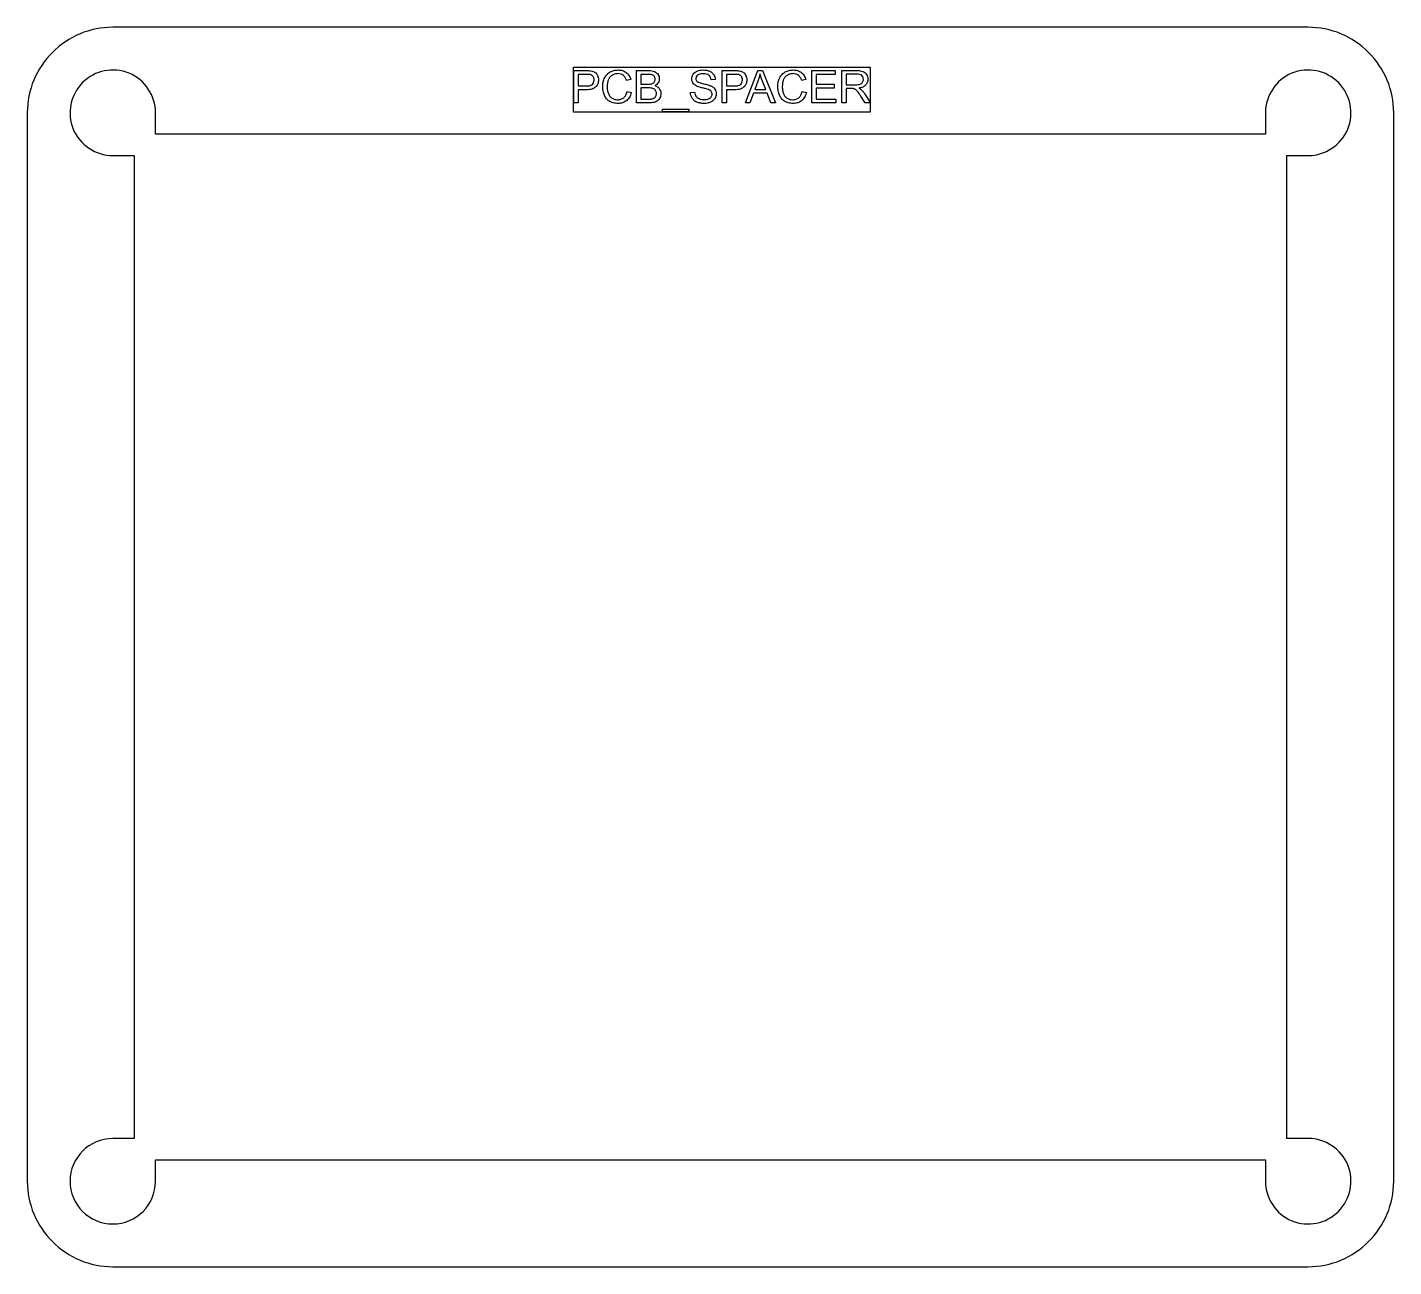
# Model space of a CAD drawing. Header units: millimetres. Extents: x -270 to -4, y 9 to 185.
# Drawn here: x -68.3 to -4.3, y 126.5 to 184.5 of the extents above; entities that cross this region are included whole.
import ezdxf

# ---------------------------------------------------------------- set-up
doc = ezdxf.new("R2010")
doc.units = ezdxf.units.MM
doc.layers.get('0').update_dxf_attribs({"linetype": 'CONTINUOUS'})

msp = doc.modelspace()

# ---------------------------------------------------------------- linework, layer by layer
for p, q in [((-42.674, 180.974), (-42.674, 182.49)), ((-42.674, 182.49), (-42.102, 182.49)), ((-42.086, 182.311), (-42.473, 182.311)), ((-42.473, 182.311), (-42.473, 181.769)), ((-39.742, 180.974), (-39.742, 182.49)), ((-39.742, 182.49), (-39.173, 182.49)), ((-39.238, 182.311), (-39.541, 182.311)), ((-39.541, 182.311), (-39.541, 181.853)), ((-35.733, 180.974), (-35.733, 182.49)), ((-35.733, 182.49), (-35.161, 182.49)), ((-35.144, 182.311), (-35.532, 182.311)), ((-35.532, 182.311), (-35.532, 181.769)), ((-34.644, 180.974), (-34.062, 182.49)), ((-34.062, 182.49), (-33.846, 182.49)), ((-33.846, 182.49), (-33.226, 180.974)), ((-31.533, 180.974), (-31.533, 182.49)), ((-31.533, 182.49), (-30.438, 182.49)), ((-30.438, 182.311), (-31.333, 182.311)), ((-31.333, 182.311), (-31.333, 181.847)), ((-30.438, 182.49), (-30.438, 182.311)), ((-30.123, 180.974), (-30.123, 182.49)), ((-30.123, 182.49), (-29.451, 182.49)), ((-29.442, 182.322), (-29.922, 182.322)), ((-29.922, 182.322), (-29.922, 181.821)), ((-42.473, 181.769), (-42.082, 181.769)), ((-40.006, 182.074), (-40.204, 182.028)), ((-39.541, 181.853), (-39.213, 181.853)), ((-39.191, 181.674), (-39.541, 181.674)), ((-39.541, 181.674), (-39.541, 181.153)), ((-36.052, 182.063), (-36.244, 182.048)), ((-35.532, 181.769), (-35.14, 181.769)), ((-34.041, 182.041), (-34.207, 181.597)), ((-33.693, 181.597), (-33.852, 182.016)), ((-31.81, 182.074), (-32.008, 182.028)), ((-31.333, 181.847), (-30.495, 181.847)), ((-30.495, 181.669), (-31.333, 181.669)), ((-31.333, 181.669), (-31.333, 181.153)), ((-30.495, 181.847), (-30.495, 181.669)), ((-29.922, 181.821), (-29.491, 181.821)), ((-29.689, 181.647), (-29.922, 181.647)), ((-29.922, 181.647), (-29.922, 180.974)), ((-42.085, 181.59), (-42.473, 181.59)), ((-42.473, 181.59), (-42.473, 180.974)), ((-40.181, 181.506), (-39.98, 181.455)), ((-39.541, 181.153), (-39.164, 181.153)), ((-37.213, 181.461), (-37.023, 181.478)), ((-35.143, 181.59), (-35.532, 181.59)), ((-35.532, 181.59), (-35.532, 180.974)), ((-34.265, 181.433), (-34.431, 180.974)), ((-33.631, 181.433), (-34.265, 181.433)), ((-34.207, 181.597), (-33.693, 181.597)), ((-33.455, 180.974), (-33.631, 181.433)), ((-31.985, 181.506), (-31.784, 181.455)), ((-31.333, 181.153), (-30.403, 181.153)), ((-30.403, 181.153), (-30.403, 180.974)), ((-29.039, 180.974), (-29.24, 181.29)), ((-29.051, 181.387), (-28.787, 180.974)), ((-42.473, 180.974), (-42.674, 180.974)), ((-39.164, 180.974), (-39.742, 180.974)), ((-38.517, 180.554), (-38.517, 180.688)), ((-38.517, 180.688), (-37.284, 180.688)), ((-37.284, 180.554), (-38.517, 180.554)), ((-37.284, 180.688), (-37.284, 180.554)), ((-35.532, 180.974), (-35.733, 180.974)), ((-34.431, 180.974), (-34.644, 180.974)), ((-33.226, 180.974), (-33.455, 180.974)), ((-30.403, 180.974), (-31.533, 180.974)), ((-29.922, 180.974), (-30.123, 180.974)), ((-28.787, 180.974), (-29.039, 180.974))]:
    msp.add_line(p, q)
for points in [[(-68.251, 130.492, 0.414214), (-64.251, 126.492), (-8.301, 126.492, 0.414214), (-4.301, 130.492), (-4.301, 180.512, 0.414214), (-8.301, 184.512), (-64.251, 184.512, 0.414214), (-68.251, 180.512)], [(-64.251, 132.492, 2.414213), (-62.251, 130.492), (-62.251, 131.492), (-10.301, 131.492), (-10.301, 130.492, 2.414214), (-8.301, 132.492), (-9.301, 132.492), (-9.301, 178.512), (-8.301, 178.512, 2.414216), (-10.301, 180.512), (-10.301, 179.512), (-62.251, 179.512), (-62.251, 180.512, 2.414215), (-64.251, 178.512), (-63.251, 178.512), (-63.251, 132.492)]]:
    msp.add_lwpolyline(points, format="xyb", close=True)
msp.add_lwpolyline([(-28.797, 180.534), (-42.684, 180.534), (-42.684, 182.65), (-28.797, 182.65)], close=True)
for points, knots in [([(-42.102, 182.49), (-42.058, 182.489), (-41.981, 182.489), (-41.904, 182.479), (-41.872, 182.475)], [0, 0, 0, 0, 0.01331162, 0.02311292, 0.02311292, 0.02311292, 0.02311292]), ([(-41.899, 182.297), (-41.923, 182.301), (-41.984, 182.311), (-42.047, 182.311), (-42.086, 182.311)], [0, 0, 0, 0, 0.00727897, 0.01878191, 0.01878191, 0.01878191, 0.01878191]), ([(-41.772, 182.208), (-41.789, 182.229), (-41.823, 182.27), (-41.874, 182.288), (-41.899, 182.297)], [0, 0, 0, 0, 0.00791117, 0.01574246, 0.01574246, 0.01574246, 0.01574246]), ([(-41.872, 182.475), (-41.837, 182.468), (-41.771, 182.455), (-41.712, 182.42), (-41.685, 182.404)], [0, 0, 0, 0, 0.01060721, 0.02012395, 0.02012395, 0.02012395, 0.02012395]), ([(-41.685, 182.404), (-41.66, 182.385), (-41.61, 182.344), (-41.579, 182.287), (-41.563, 182.258)], [0, 0, 0, 0, 0.00925279, 0.01916926, 0.01916926, 0.01916926, 0.01916926]), ([(-41.563, 182.258), (-41.55, 182.226), (-41.522, 182.159), (-41.519, 182.088), (-41.517, 182.051)], [0, 0, 0, 0, 0.01045561, 0.02131704, 0.02131704, 0.02131704, 0.02131704]), ([(-41.229, 182.156), (-41.196, 182.211), (-41.131, 182.32), (-41.025, 182.39), (-40.972, 182.424)], [0, 0, 0, 0, 0.01898323, 0.03756669, 0.03756669, 0.03756669, 0.03756669]), ([(-40.901, 182.26), (-40.937, 182.23), (-41.01, 182.168), (-41.047, 182.08), (-41.066, 182.035)], [0, 0, 0, 0, 0.01399572, 0.02823827, 0.02823827, 0.02823827, 0.02823827]), ([(-40.972, 182.424), (-40.915, 182.451), (-40.798, 182.505), (-40.67, 182.512), (-40.605, 182.515)], [0, 0, 0, 0, 0.01882566, 0.03817203, 0.03817203, 0.03817203, 0.03817203]), ([(-40.609, 182.344), (-40.663, 182.341), (-40.767, 182.336), (-40.858, 182.284), (-40.901, 182.26)], [0, 0, 0, 0, 0.01616869, 0.03075391, 0.03075391, 0.03075391, 0.03075391]), ([(-40.357, 182.268), (-40.393, 182.29), (-40.471, 182.337), (-40.561, 182.341), (-40.609, 182.344)], [0, 0, 0, 0, 0.01265299, 0.02668135, 0.02668135, 0.02668135, 0.02668135]), ([(-40.605, 182.515), (-40.533, 182.511), (-40.396, 182.504), (-40.278, 182.433), (-40.222, 182.4)], [0, 0, 0, 0, 0.02112812, 0.04049471, 0.04049471, 0.04049471, 0.04049471]), ([(-40.204, 182.028), (-40.221, 182.078), (-40.254, 182.17), (-40.325, 182.237), (-40.357, 182.268)], [0, 0, 0, 0, 0.01568085, 0.02887115, 0.02887115, 0.02887115, 0.02887115]), ([(-40.222, 182.4), (-40.174, 182.356), (-40.075, 182.266), (-40.03, 182.139), (-40.006, 182.074)], [0, 0, 0, 0, 0.01915523, 0.03961109, 0.03961109, 0.03961109, 0.03961109]), ([(-39.008, 182.29), (-39.038, 182.296), (-39.114, 182.311), (-39.192, 182.311), (-39.238, 182.311)], [0, 0, 0, 0, 0.00925827, 0.02319517, 0.02319517, 0.02319517, 0.02319517]), ([(-39.173, 182.49), (-39.121, 182.489), (-39.025, 182.487), (-38.935, 182.457), (-38.895, 182.444)], [0, 0, 0, 0, 0.01568728, 0.0283738, 0.0283738, 0.0283738, 0.0283738]), ([(-38.904, 182.211), (-38.918, 182.229), (-38.945, 182.264), (-38.987, 182.281), (-39.008, 182.29)], [0, 0, 0, 0, 0.00652994, 0.01319748, 0.01319748, 0.01319748, 0.01319748]), ([(-38.895, 182.444), (-38.862, 182.426), (-38.796, 182.392), (-38.752, 182.332), (-38.73, 182.302)], [0, 0, 0, 0, 0.01102659, 0.02195102, 0.02195102, 0.02195102, 0.02195102]), ([(-38.73, 182.302), (-38.713, 182.27), (-38.679, 182.208), (-38.674, 182.137), (-38.671, 182.102)], [0, 0, 0, 0, 0.01074756, 0.02107404, 0.02107404, 0.02107404, 0.02107404]), ([(-37.155, 182.098), (-37.152, 182.136), (-37.146, 182.212), (-37.109, 182.279), (-37.09, 182.312)], [0, 0, 0, 0, 0.01121629, 0.0226589, 0.0226589, 0.0226589, 0.0226589]), ([(-37.09, 182.312), (-37.065, 182.344), (-37.013, 182.409), (-36.938, 182.445), (-36.899, 182.464)], [0, 0, 0, 0, 0.0118789, 0.02459588, 0.02459588, 0.02459588, 0.02459588]), ([(-36.878, 182.272), (-36.902, 182.249), (-36.949, 182.205), (-36.957, 182.142), (-36.961, 182.111)], [0, 0, 0, 0, 0.00964234, 0.01860738, 0.01860738, 0.01860738, 0.01860738]), ([(-36.899, 182.464), (-36.856, 182.479), (-36.766, 182.51), (-36.67, 182.513), (-36.621, 182.515)], [0, 0, 0, 0, 0.01376047, 0.02841613, 0.02841613, 0.02841613, 0.02841613]), ([(-36.613, 182.339), (-36.667, 182.338), (-36.761, 182.336), (-36.843, 182.291), (-36.878, 182.272)], [0, 0, 0, 0, 0.01581065, 0.02770044, 0.02770044, 0.02770044, 0.02770044]), ([(-36.621, 182.515), (-36.568, 182.514), (-36.466, 182.51), (-36.37, 182.477), (-36.324, 182.461)], [0, 0, 0, 0, 0.01590967, 0.03035692, 0.03035692, 0.03035692, 0.03035692]), ([(-36.349, 182.265), (-36.385, 182.287), (-36.466, 182.335), (-36.561, 182.337), (-36.613, 182.339)], [0, 0, 0, 0, 0.01236411, 0.02780848, 0.02780848, 0.02780848, 0.02780848]), ([(-36.244, 182.048), (-36.251, 182.092), (-36.265, 182.175), (-36.322, 182.237), (-36.349, 182.265)], [0, 0, 0, 0, 0.01305885, 0.0245925, 0.0245925, 0.0245925, 0.0245925]), ([(-36.324, 182.461), (-36.284, 182.441), (-36.206, 182.403), (-36.152, 182.335), (-36.126, 182.301)], [0, 0, 0, 0, 0.01320996, 0.02572144, 0.02572144, 0.02572144, 0.02572144]), ([(-36.126, 182.301), (-36.106, 182.265), (-36.064, 182.19), (-36.056, 182.106), (-36.052, 182.063)], [0, 0, 0, 0, 0.01243626, 0.02524759, 0.02524759, 0.02524759, 0.02524759]), ([(-35.161, 182.49), (-35.117, 182.489), (-35.039, 182.489), (-34.963, 182.479), (-34.931, 182.475)], [0, 0, 0, 0, 0.01331159, 0.02311292, 0.02311292, 0.02311292, 0.02311292]), ([(-34.957, 182.297), (-34.981, 182.301), (-35.043, 182.311), (-35.106, 182.311), (-35.144, 182.311)], [0, 0, 0, 0, 0.00727897, 0.01878191, 0.01878191, 0.01878191, 0.01878191]), ([(-34.831, 182.208), (-34.848, 182.229), (-34.882, 182.27), (-34.932, 182.288), (-34.957, 182.297)], [0, 0, 0, 0, 0.00791117, 0.01574244, 0.01574244, 0.01574244, 0.01574244]), ([(-34.931, 182.475), (-34.896, 182.468), (-34.829, 182.455), (-34.771, 182.42), (-34.743, 182.404)], [0, 0, 0, 0, 0.01060725, 0.02012396, 0.02012396, 0.02012396, 0.02012396]), ([(-34.743, 182.404), (-34.719, 182.385), (-34.669, 182.344), (-34.638, 182.287), (-34.622, 182.258)], [0, 0, 0, 0, 0.00925285, 0.01916929, 0.01916929, 0.01916929, 0.01916929]), ([(-34.622, 182.258), (-34.609, 182.226), (-34.581, 182.159), (-34.578, 182.088), (-34.576, 182.051)], [0, 0, 0, 0, 0.01045562, 0.02131705, 0.02131705, 0.02131705, 0.02131705]), ([(-33.959, 182.33), (-33.97, 182.282), (-33.991, 182.184), (-34.024, 182.089), (-34.041, 182.041)], [0, 0, 0, 0, 0.01493419, 0.03009147, 0.03009147, 0.03009147, 0.03009147]), ([(-33.852, 182.016), (-33.873, 182.074), (-33.912, 182.178), (-33.945, 182.284), (-33.959, 182.33)], [0, 0, 0, 0, 0.01852106, 0.03321365, 0.03321365, 0.03321365, 0.03321365]), ([(-33.033, 182.156), (-33, 182.211), (-32.935, 182.32), (-32.829, 182.39), (-32.776, 182.424)], [0, 0, 0, 0, 0.01898321, 0.03756672, 0.03756672, 0.03756672, 0.03756672]), ([(-32.705, 182.26), (-32.741, 182.23), (-32.814, 182.168), (-32.851, 182.08), (-32.87, 182.035)], [0, 0, 0, 0, 0.01399574, 0.0282383, 0.0282383, 0.0282383, 0.0282383]), ([(-32.776, 182.424), (-32.719, 182.451), (-32.602, 182.505), (-32.474, 182.512), (-32.409, 182.515)], [0, 0, 0, 0, 0.01882568, 0.03817199, 0.03817199, 0.03817199, 0.03817199]), ([(-32.413, 182.344), (-32.468, 182.341), (-32.572, 182.336), (-32.662, 182.284), (-32.705, 182.26)], [0, 0, 0, 0, 0.0161686, 0.03075386, 0.03075386, 0.03075386, 0.03075386]), ([(-32.161, 182.268), (-32.197, 182.29), (-32.275, 182.337), (-32.365, 182.341), (-32.413, 182.344)], [0, 0, 0, 0, 0.01265295, 0.02668132, 0.02668132, 0.02668132, 0.02668132]), ([(-32.409, 182.515), (-32.337, 182.511), (-32.2, 182.504), (-32.083, 182.433), (-32.026, 182.4)], [0, 0, 0, 0, 0.0211281, 0.04049472, 0.04049472, 0.04049472, 0.04049472]), ([(-32.008, 182.028), (-32.026, 182.078), (-32.058, 182.17), (-32.129, 182.237), (-32.161, 182.268)], [0, 0, 0, 0, 0.01568086, 0.0288712, 0.0288712, 0.0288712, 0.0288712]), ([(-32.026, 182.4), (-31.978, 182.356), (-31.879, 182.266), (-31.834, 182.139), (-31.81, 182.074)], [0, 0, 0, 0, 0.01915529, 0.03961113, 0.03961113, 0.03961113, 0.03961113]), ([(-29.451, 182.49), (-29.391, 182.489), (-29.286, 182.488), (-29.186, 182.461), (-29.143, 182.449)], [0, 0, 0, 0, 0.01785765, 0.03118483, 0.03118483, 0.03118483, 0.03118483]), ([(-29.196, 182.253), (-29.229, 182.273), (-29.304, 182.319), (-29.392, 182.321), (-29.442, 182.322)], [0, 0, 0, 0, 0.01132504, 0.02601303, 0.02601303, 0.02601303, 0.02601303]), ([(-29.143, 182.449), (-29.109, 182.432), (-29.041, 182.398), (-28.997, 182.336), (-28.974, 182.305)], [0, 0, 0, 0, 0.01103602, 0.02248927, 0.02248927, 0.02248927, 0.02248927]), ([(-28.974, 182.305), (-28.956, 182.269), (-28.919, 182.197), (-28.914, 182.117), (-28.911, 182.076)], [0, 0, 0, 0, 0.01186115, 0.02392766, 0.02392766, 0.02392766, 0.02392766]), ([(-41.64, 181.724), (-41.696, 181.685), (-41.828, 181.593), (-41.991, 181.591), (-42.085, 181.59)], [0, 0, 0, 0, 0.01996676, 0.0473538, 0.0473538, 0.0473538, 0.0473538]), ([(-42.082, 181.769), (-42.025, 181.77), (-41.926, 181.771), (-41.841, 181.821), (-41.806, 181.841)], [0, 0, 0, 0, 0.01671217, 0.02896085, 0.02896085, 0.02896085, 0.02896085]), ([(-41.806, 181.841), (-41.782, 181.869), (-41.732, 181.927), (-41.727, 182.005), (-41.724, 182.045)], [0, 0, 0, 0, 0.01064518, 0.02247567, 0.02247567, 0.02247567, 0.02247567]), ([(-41.724, 182.045), (-41.726, 182.075), (-41.729, 182.133), (-41.758, 182.184), (-41.772, 182.208)], [0, 0, 0, 0, 0.00890519, 0.01718524, 0.01718524, 0.01718524, 0.01718524]), ([(-41.517, 182.051), (-41.522, 181.99), (-41.531, 181.869), (-41.604, 181.772), (-41.64, 181.724)], [0, 0, 0, 0, 0.01810434, 0.03560296, 0.03560296, 0.03560296, 0.03560296]), ([(-41.32, 181.743), (-41.317, 181.818), (-41.311, 181.961), (-41.256, 182.093), (-41.229, 182.156)], [0, 0, 0, 0, 0.02227138, 0.04257123, 0.04257123, 0.04257123, 0.04257123]), ([(-41.24, 181.337), (-41.263, 181.402), (-41.31, 181.533), (-41.317, 181.673), (-41.32, 181.743)], [0, 0, 0, 0, 0.02051071, 0.04161248, 0.04161248, 0.04161248, 0.04161248]), ([(-41.066, 182.035), (-41.079, 181.988), (-41.107, 181.893), (-41.111, 181.794), (-41.113, 181.744)], [0, 0, 0, 0, 0.01476436, 0.02957869, 0.02957869, 0.02957869, 0.02957869]), ([(-41.113, 181.744), (-41.111, 181.683), (-41.108, 181.568), (-41.073, 181.459), (-41.057, 181.407)], [0, 0, 0, 0, 0.01815441, 0.03435982, 0.03435982, 0.03435982, 0.03435982]), ([(-39.213, 181.853), (-39.175, 181.853), (-39.111, 181.853), (-39.048, 181.865), (-39.022, 181.87)], [0, 0, 0, 0, 0.01145478, 0.01924105, 0.01924105, 0.01924105, 0.01924105]), ([(-38.969, 181.649), (-39, 181.656), (-39.073, 181.673), (-39.148, 181.674), (-39.191, 181.674)], [0, 0, 0, 0, 0.00958228, 0.02237498, 0.02237498, 0.02237498, 0.02237498]), ([(-39.022, 181.87), (-38.999, 181.879), (-38.954, 181.895), (-38.922, 181.929), (-38.907, 181.946)], [0, 0, 0, 0, 0.00735504, 0.01396313, 0.01396313, 0.01396313, 0.01396313]), ([(-38.849, 181.561), (-38.865, 181.58), (-38.897, 181.62), (-38.945, 181.639), (-38.969, 181.649)], [0, 0, 0, 0, 0.0074276, 0.0151119, 0.0151119, 0.0151119, 0.0151119]), ([(-38.907, 181.946), (-38.896, 181.965), (-38.872, 182.006), (-38.87, 182.053), (-38.868, 182.078)], [0, 0, 0, 0, 0.00661562, 0.01396615, 0.01396615, 0.01396615, 0.01396615]), ([(-38.868, 182.078), (-38.87, 182.102), (-38.872, 182.149), (-38.894, 182.191), (-38.904, 182.211)], [0, 0, 0, 0, 0.00715003, 0.01390688, 0.01390688, 0.01390688, 0.01390688]), ([(-38.724, 181.919), (-38.744, 181.891), (-38.787, 181.834), (-38.85, 181.799), (-38.883, 181.781)], [0, 0, 0, 0, 0.01019013, 0.02131245, 0.02131245, 0.02131245, 0.02131245]), ([(-38.883, 181.781), (-38.84, 181.765), (-38.759, 181.737), (-38.7, 181.673), (-38.671, 181.643)], [0, 0, 0, 0, 0.01332344, 0.02554679, 0.02554679, 0.02554679, 0.02554679]), ([(-38.671, 182.102), (-38.673, 182.07), (-38.678, 182.005), (-38.708, 181.948), (-38.724, 181.919)], [0, 0, 0, 0, 0.00952258, 0.01922685, 0.01922685, 0.01922685, 0.01922685]), ([(-38.671, 181.643), (-38.65, 181.609), (-38.606, 181.539), (-38.6, 181.456), (-38.597, 181.414)], [0, 0, 0, 0, 0.0119559, 0.024444, 0.024444, 0.024444, 0.024444]), ([(-37.101, 181.909), (-37.117, 181.938), (-37.148, 181.997), (-37.153, 182.064), (-37.155, 182.098)], [0, 0, 0, 0, 0.00977905, 0.01980259, 0.01980259, 0.01980259, 0.01980259]), ([(-36.94, 181.768), (-36.973, 181.787), (-37.036, 181.824), (-37.081, 181.882), (-37.101, 181.909)], [0, 0, 0, 0, 0.01141236, 0.02165161, 0.02165161, 0.02165161, 0.02165161]), ([(-36.961, 182.111), (-36.959, 182.085), (-36.954, 182.034), (-36.92, 181.996), (-36.902, 181.977)], [0, 0, 0, 0, 0.00758577, 0.01503263, 0.01503263, 0.01503263, 0.01503263]), ([(-36.647, 181.674), (-36.707, 181.688), (-36.807, 181.712), (-36.902, 181.752), (-36.94, 181.768)], [0, 0, 0, 0, 0.01840698, 0.03078595, 0.03078595, 0.03078595, 0.03078595]), ([(-36.902, 181.977), (-36.868, 181.958), (-36.774, 181.905), (-36.668, 181.883), (-36.6, 181.869)], [0, 0, 0, 0, 0.01173478, 0.03225503, 0.03225503, 0.03225503, 0.03225503]), ([(-36.377, 181.6), (-36.41, 181.61), (-36.499, 181.639), (-36.59, 181.66), (-36.647, 181.674)], [0, 0, 0, 0, 0.01025251, 0.02797798, 0.02797798, 0.02797798, 0.02797798]), ([(-36.6, 181.869), (-36.531, 181.853), (-36.417, 181.828), (-36.308, 181.788), (-36.265, 181.772)], [0, 0, 0, 0, 0.02124723, 0.03493427, 0.03493427, 0.03493427, 0.03493427]), ([(-36.265, 181.772), (-36.224, 181.752), (-36.149, 181.713), (-36.095, 181.648), (-36.069, 181.618)], [0, 0, 0, 0, 0.01341555, 0.02514145, 0.02514145, 0.02514145, 0.02514145]), ([(-34.699, 181.724), (-34.755, 181.685), (-34.887, 181.593), (-35.049, 181.591), (-35.143, 181.59)], [0, 0, 0, 0, 0.01996675, 0.04735379, 0.04735379, 0.04735379, 0.04735379]), ([(-35.14, 181.769), (-35.083, 181.77), (-34.985, 181.771), (-34.9, 181.821), (-34.864, 181.841)], [0, 0, 0, 0, 0.01671218, 0.02896085, 0.02896085, 0.02896085, 0.02896085]), ([(-34.864, 181.841), (-34.841, 181.869), (-34.79, 181.927), (-34.785, 182.005), (-34.783, 182.045)], [0, 0, 0, 0, 0.01064517, 0.02247566, 0.02247566, 0.02247566, 0.02247566]), ([(-34.783, 182.045), (-34.784, 182.075), (-34.788, 182.133), (-34.817, 182.184), (-34.831, 182.208)], [0, 0, 0, 0, 0.00890519, 0.01718523, 0.01718523, 0.01718523, 0.01718523]), ([(-34.576, 182.051), (-34.581, 181.99), (-34.59, 181.869), (-34.663, 181.772), (-34.699, 181.724)], [0, 0, 0, 0, 0.01810434, 0.03560298, 0.03560298, 0.03560298, 0.03560298]), ([(-33.124, 181.743), (-33.121, 181.818), (-33.115, 181.961), (-33.06, 182.093), (-33.033, 182.156)], [0, 0, 0, 0, 0.02227137, 0.04257124, 0.04257124, 0.04257124, 0.04257124]), ([(-33.044, 181.337), (-33.067, 181.402), (-33.115, 181.533), (-33.121, 181.673), (-33.124, 181.743)], [0, 0, 0, 0, 0.02051071, 0.04161247, 0.04161247, 0.04161247, 0.04161247]), ([(-32.87, 182.035), (-32.884, 181.988), (-32.911, 181.893), (-32.915, 181.794), (-32.917, 181.744)], [0, 0, 0, 0, 0.01476436, 0.02957869, 0.02957869, 0.02957869, 0.02957869]), ([(-32.917, 181.744), (-32.915, 181.683), (-32.912, 181.568), (-32.877, 181.459), (-32.861, 181.407)], [0, 0, 0, 0, 0.01815442, 0.03435982, 0.03435982, 0.03435982, 0.03435982]), ([(-29.578, 181.64), (-29.593, 181.642), (-29.63, 181.647), (-29.667, 181.647), (-29.689, 181.647)], [0, 0, 0, 0, 0.00452848, 0.01119724, 0.01119724, 0.01119724, 0.01119724]), ([(-29.486, 181.6), (-29.501, 181.608), (-29.53, 181.626), (-29.562, 181.635), (-29.578, 181.64)], [0, 0, 0, 0, 0.00515634, 0.01003031, 0.01003031, 0.01003031, 0.01003031]), ([(-29.491, 181.821), (-29.45, 181.821), (-29.377, 181.822), (-29.307, 181.841), (-29.276, 181.849)], [0, 0, 0, 0, 0.01226792, 0.02176052, 0.02176052, 0.02176052, 0.02176052]), ([(-29.016, 181.804), (-29.058, 181.77), (-29.153, 181.695), (-29.272, 181.675), (-29.338, 181.664)], [0, 0, 0, 0, 0.0160675, 0.03568411, 0.03568411, 0.03568411, 0.03568411]), ([(-29.338, 181.664), (-29.314, 181.652), (-29.271, 181.631), (-29.234, 181.601), (-29.217, 181.588)], [0, 0, 0, 0, 0.00796604, 0.01428632, 0.01428632, 0.01428632, 0.01428632]), ([(-29.276, 181.849), (-29.252, 181.86), (-29.205, 181.88), (-29.174, 181.921), (-29.158, 181.94)], [0, 0, 0, 0, 0.0077577, 0.01509068, 0.01509068, 0.01509068, 0.01509068]), ([(-29.118, 182.076), (-29.121, 182.11), (-29.127, 182.178), (-29.173, 182.228), (-29.196, 182.253)], [0, 0, 0, 0, 0.00998514, 0.01980119, 0.01980119, 0.01980119, 0.01980119]), ([(-29.158, 181.94), (-29.146, 181.961), (-29.123, 182.004), (-29.12, 182.052), (-29.118, 182.076)], [0, 0, 0, 0, 0.00719051, 0.01432878, 0.01432878, 0.01432878, 0.01432878]), ([(-28.911, 182.076), (-28.915, 182.025), (-28.923, 181.924), (-28.985, 181.844), (-29.016, 181.804)], [0, 0, 0, 0, 0.01508447, 0.02968566, 0.02968566, 0.02968566, 0.02968566]), ([(-41.006, 181.048), (-41.055, 181.086), (-41.155, 181.164), (-41.211, 181.278), (-41.24, 181.337)], [0, 0, 0, 0, 0.01821159, 0.03757876, 0.03757876, 0.03757876, 0.03757876]), ([(-41.057, 181.407), (-41.036, 181.362), (-40.996, 181.276), (-40.919, 181.219), (-40.882, 181.191)], [0, 0, 0, 0, 0.01450672, 0.02817081, 0.02817081, 0.02817081, 0.02817081]), ([(-40.608, 180.949), (-40.683, 180.951), (-40.823, 180.956), (-40.948, 181.019), (-41.006, 181.048)], [0, 0, 0, 0, 0.02234754, 0.04150305, 0.04150305, 0.04150305, 0.04150305]), ([(-40.882, 181.191), (-40.841, 181.171), (-40.76, 181.129), (-40.67, 181.123), (-40.624, 181.12)], [0, 0, 0, 0, 0.01348277, 0.02695961, 0.02695961, 0.02695961, 0.02695961]), ([(-40.624, 181.12), (-40.571, 181.124), (-40.467, 181.131), (-40.381, 181.189), (-40.339, 181.217)], [0, 0, 0, 0, 0.01574312, 0.03062041, 0.03062041, 0.03062041, 0.03062041]), ([(-40.207, 181.078), (-40.266, 181.04), (-40.388, 180.962), (-40.533, 180.953), (-40.608, 180.949)], [0, 0, 0, 0, 0.02063947, 0.04272507, 0.04272507, 0.04272507, 0.04272507]), ([(-40.339, 181.217), (-40.303, 181.255), (-40.225, 181.338), (-40.196, 181.447), (-40.181, 181.506)], [0, 0, 0, 0, 0.01554017, 0.03335715, 0.03335715, 0.03335715, 0.03335715]), ([(-39.98, 181.455), (-40.004, 181.379), (-40.049, 181.234), (-40.156, 181.128), (-40.207, 181.078)], [0, 0, 0, 0, 0.02348908, 0.04458605, 0.04458605, 0.04458605, 0.04458605]), ([(-39.164, 181.153), (-39.136, 181.153), (-39.091, 181.153), (-39.045, 181.158), (-39.027, 181.16)], [0, 0, 0, 0, 0.00827022, 0.01367191, 0.01367191, 0.01367191, 0.01367191]), ([(-38.919, 181), (-38.956, 180.992), (-39.037, 180.976), (-39.119, 180.975), (-39.164, 180.974)], [0, 0, 0, 0, 0.01125885, 0.02461933, 0.02461933, 0.02461933, 0.02461933]), ([(-39.027, 181.16), (-39.006, 181.165), (-38.965, 181.173), (-38.929, 181.193), (-38.912, 181.202)], [0, 0, 0, 0, 0.00656777, 0.01234654, 0.01234654, 0.01234654, 0.01234654]), ([(-38.754, 181.075), (-38.778, 181.059), (-38.829, 181.026), (-38.888, 181.009), (-38.919, 181)], [0, 0, 0, 0, 0.00863263, 0.01829089, 0.01829089, 0.01829089, 0.01829089]), ([(-38.912, 181.202), (-38.897, 181.213), (-38.866, 181.236), (-38.846, 181.269), (-38.835, 181.286)], [0, 0, 0, 0, 0.00552976, 0.01147574, 0.01147574, 0.01147574, 0.01147574]), ([(-38.805, 181.414), (-38.807, 181.441), (-38.81, 181.493), (-38.836, 181.539), (-38.849, 181.561)], [0, 0, 0, 0, 0.00799344, 0.01554018, 0.01554018, 0.01554018, 0.01554018]), ([(-38.835, 181.286), (-38.826, 181.306), (-38.808, 181.346), (-38.806, 181.391), (-38.805, 181.414)], [0, 0, 0, 0, 0.00636583, 0.01321532, 0.01321532, 0.01321532, 0.01321532]), ([(-38.642, 181.216), (-38.658, 181.187), (-38.686, 181.134), (-38.732, 181.094), (-38.754, 181.075)], [0, 0, 0, 0, 0.00953262, 0.01808336, 0.01808336, 0.01808336, 0.01808336]), ([(-38.597, 181.414), (-38.599, 181.379), (-38.603, 181.31), (-38.629, 181.247), (-38.642, 181.216)], [0, 0, 0, 0, 0.01033203, 0.02043286, 0.02043286, 0.02043286, 0.02043286]), ([(-37.129, 181.189), (-37.153, 181.231), (-37.2, 181.315), (-37.208, 181.412), (-37.213, 181.461)], [0, 0, 0, 0, 0.01417659, 0.02876179, 0.02876179, 0.02876179, 0.02876179]), ([(-36.911, 181.008), (-36.955, 181.031), (-37.041, 181.075), (-37.1, 181.151), (-37.129, 181.189)], [0, 0, 0, 0, 0.01449685, 0.02861487, 0.02861487, 0.02861487, 0.02861487]), ([(-37.023, 181.478), (-37.018, 181.442), (-37.008, 181.377), (-36.976, 181.318), (-36.961, 181.291)], [0, 0, 0, 0, 0.01058684, 0.01981448, 0.01981448, 0.01981448, 0.01981448]), ([(-36.961, 181.291), (-36.941, 181.268), (-36.899, 181.217), (-36.84, 181.189), (-36.808, 181.173)], [0, 0, 0, 0, 0.00909238, 0.01946504, 0.01946504, 0.01946504, 0.01946504]), ([(-36.567, 180.949), (-36.63, 180.95), (-36.748, 180.953), (-36.86, 180.991), (-36.911, 181.008)], [0, 0, 0, 0, 0.01896007, 0.03516381, 0.03516381, 0.03516381, 0.03516381]), ([(-36.808, 181.173), (-36.772, 181.16), (-36.697, 181.133), (-36.617, 181.13), (-36.576, 181.128)], [0, 0, 0, 0, 0.01148729, 0.02381184, 0.02381184, 0.02381184, 0.02381184]), ([(-36.576, 181.128), (-36.54, 181.129), (-36.47, 181.132), (-36.405, 181.153), (-36.373, 181.162)], [0, 0, 0, 0, 0.01083397, 0.02063069, 0.02063069, 0.02063069, 0.02063069]), ([(-36.275, 181.008), (-36.32, 180.991), (-36.414, 180.955), (-36.515, 180.951), (-36.567, 180.949)], [0, 0, 0, 0, 0.01448737, 0.02997132, 0.02997132, 0.02997132, 0.02997132]), ([(-36.241, 181.51), (-36.258, 181.528), (-36.298, 181.567), (-36.349, 181.588), (-36.377, 181.6)], [0, 0, 0, 0, 0.00734704, 0.0164584, 0.0164584, 0.0164584, 0.0164584]), ([(-36.373, 181.162), (-36.346, 181.174), (-36.296, 181.196), (-36.26, 181.237), (-36.243, 181.256)], [0, 0, 0, 0, 0.00866274, 0.01624531, 0.01624531, 0.01624531, 0.01624531]), ([(-36.076, 181.174), (-36.102, 181.14), (-36.156, 181.07), (-36.234, 181.029), (-36.275, 181.008)], [0, 0, 0, 0, 0.01271144, 0.02620854, 0.02620854, 0.02620854, 0.02620854]), ([(-36.243, 181.256), (-36.23, 181.276), (-36.205, 181.316), (-36.202, 181.363), (-36.2, 181.386)], [0, 0, 0, 0, 0.00699738, 0.01383865, 0.01383865, 0.01383865, 0.01383865]), ([(-36.2, 181.386), (-36.201, 181.409), (-36.204, 181.454), (-36.229, 181.492), (-36.241, 181.51)], [0, 0, 0, 0, 0.00675868, 0.01331329, 0.01331329, 0.01331329, 0.01331329]), ([(-36.006, 181.402), (-36.009, 181.362), (-36.016, 181.281), (-36.055, 181.21), (-36.076, 181.174)], [0, 0, 0, 0, 0.01187041, 0.02407629, 0.02407629, 0.02407629, 0.02407629]), ([(-36.069, 181.618), (-36.051, 181.585), (-36.014, 181.518), (-36.009, 181.441), (-36.006, 181.402)], [0, 0, 0, 0, 0.01111943, 0.02271217, 0.02271217, 0.02271217, 0.02271217]), ([(-32.81, 181.048), (-32.859, 181.086), (-32.959, 181.164), (-33.015, 181.278), (-33.044, 181.337)], [0, 0, 0, 0, 0.01821161, 0.03757878, 0.03757878, 0.03757878, 0.03757878]), ([(-32.861, 181.407), (-32.84, 181.362), (-32.8, 181.276), (-32.723, 181.219), (-32.686, 181.191)], [0, 0, 0, 0, 0.01450674, 0.02817079, 0.02817079, 0.02817079, 0.02817079]), ([(-32.412, 180.949), (-32.487, 180.951), (-32.627, 180.956), (-32.753, 181.019), (-32.81, 181.048)], [0, 0, 0, 0, 0.02234751, 0.04150302, 0.04150302, 0.04150302, 0.04150302]), ([(-32.686, 181.191), (-32.645, 181.171), (-32.564, 181.129), (-32.474, 181.123), (-32.428, 181.12)], [0, 0, 0, 0, 0.01348279, 0.02695959, 0.02695959, 0.02695959, 0.02695959]), ([(-32.428, 181.12), (-32.375, 181.124), (-32.271, 181.131), (-32.185, 181.189), (-32.143, 181.217)], [0, 0, 0, 0, 0.01574315, 0.03062043, 0.03062043, 0.03062043, 0.03062043]), ([(-32.011, 181.078), (-32.07, 181.04), (-32.192, 180.962), (-32.337, 180.953), (-32.412, 180.949)], [0, 0, 0, 0, 0.02063943, 0.04272508, 0.04272508, 0.04272508, 0.04272508]), ([(-32.143, 181.217), (-32.107, 181.255), (-32.029, 181.338), (-32, 181.447), (-31.985, 181.506)], [0, 0, 0, 0, 0.01554015, 0.03335713, 0.03335713, 0.03335713, 0.03335713]), ([(-31.784, 181.455), (-31.808, 181.379), (-31.853, 181.234), (-31.96, 181.128), (-32.011, 181.078)], [0, 0, 0, 0, 0.02348908, 0.04458605, 0.04458605, 0.04458605, 0.04458605]), ([(-29.385, 181.498), (-29.402, 181.52), (-29.432, 181.557), (-29.47, 181.587), (-29.486, 181.6)], [0, 0, 0, 0, 0.00817555, 0.01440503, 0.01440503, 0.01440503, 0.01440503]), ([(-29.24, 181.29), (-29.266, 181.33), (-29.312, 181.401), (-29.363, 181.469), (-29.385, 181.498)], [0, 0, 0, 0, 0.01446146, 0.02540739, 0.02540739, 0.02540739, 0.02540739]), ([(-29.217, 181.588), (-29.188, 181.559), (-29.126, 181.497), (-29.077, 181.425), (-29.051, 181.387)], [0, 0, 0, 0, 0.01246576, 0.02618709, 0.02618709, 0.02618709, 0.02618709])]:
    msp.add_open_spline(points, degree=3, knots=knots)

doc.saveas('drawing.dxf')
